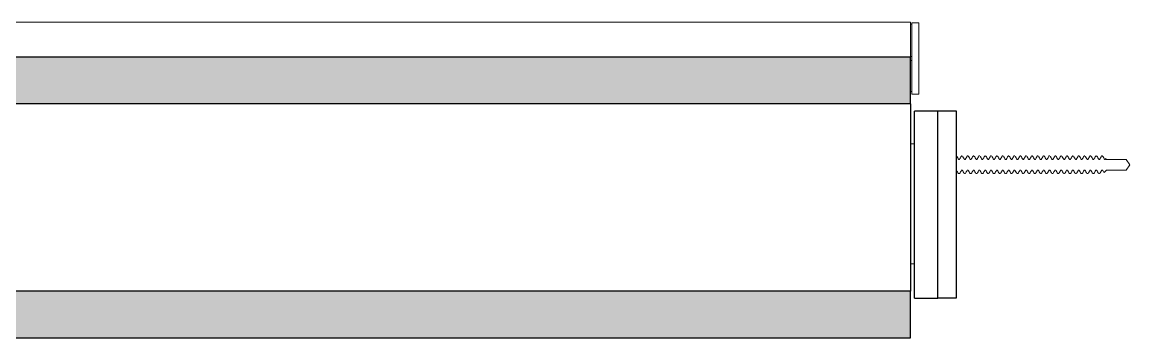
# Model space of a CAD drawing. Header units: inches. Extents: x 6.2 to 29.9, y 7.5 to 10.8.
# Drawn here: x 18.08 to 29.93, y 7.46 to 10.84 of the extents above; entities that cross this region are included whole.
import ezdxf

# ---------------------------------------------------------------- set-up
doc = ezdxf.new("R2010")
doc.units = ezdxf.units.IN
doc.header["$MEASUREMENT"] = 0
for name, color, linetype, lineweight in [('FABRIC-ROLL', 7, 'Continuous', 30), ('HEMBAR', 7, 'Continuous', 9), ('HEMBAR-ENDCAP', 7, 'Continuous', 9), ('SHADE-BRACKET', 7, 'Continuous', 30), ('SHADE-BRACKET_SCREW', 7, 'Continuous', 5), ('SUB-BRACKET', 7, 'Continuous', 18)]:
    doc.layers.add(name, color=color, linetype=linetype, lineweight=lineweight)

# ---------------------------------------------------------------- blocks, each defined once
blk = doc.blocks.new('SHADE-BRACKET-SCREW-085602')
at = {"layer": 'SHADE-BRACKET_SCREW'}
for p, q in [((28.106, 9.372), (28.096, 9.372)), ((28.135, 9.409), (28.128, 9.409)), ((28.169, 9.372), (28.158, 9.372)), ((28.198, 9.409), (28.19, 9.409)), ((28.231, 9.372), (28.221, 9.372)), ((28.26, 9.409), (28.253, 9.409)), ((28.294, 9.372), (28.283, 9.372)), ((28.323, 9.409), (28.315, 9.409)), ((28.356, 9.372), (28.346, 9.372)), ((28.385, 9.409), (28.378, 9.409)), ((28.419, 9.372), (28.408, 9.372)), ((28.448, 9.409), (28.44, 9.409)), ((28.481, 9.372), (28.471, 9.372)), ((28.51, 9.409), (28.503, 9.409)), ((28.544, 9.372), (28.533, 9.372)), ((28.573, 9.409), (28.565, 9.409)), ((28.606, 9.372), (28.596, 9.372)), ((28.635, 9.409), (28.628, 9.409)), ((28.669, 9.372), (28.658, 9.372)), ((28.698, 9.409), (28.69, 9.409)), ((28.731, 9.372), (28.721, 9.372)), ((28.76, 9.409), (28.753, 9.409)), ((28.794, 9.372), (28.783, 9.372)), ((28.823, 9.409), (28.815, 9.409)), ((28.856, 9.372), (28.846, 9.372)), ((28.885, 9.409), (28.878, 9.409)), ((28.919, 9.372), (28.908, 9.372)), ((28.948, 9.409), (28.94, 9.409)), ((28.981, 9.372), (28.971, 9.372)), ((29.01, 9.409), (29.003, 9.409)), ((29.044, 9.372), (29.033, 9.372)), ((29.073, 9.409), (29.065, 9.409)), ((29.106, 9.372), (29.096, 9.372)), ((29.135, 9.409), (29.128, 9.409)), ((29.169, 9.372), (29.158, 9.372)), ((29.198, 9.409), (29.19, 9.409)), ((29.231, 9.372), (29.221, 9.372)), ((29.26, 9.409), (29.253, 9.409)), ((29.294, 9.372), (29.283, 9.372)), ((29.323, 9.409), (29.315, 9.409)), ((29.356, 9.372), (29.346, 9.372)), ((29.385, 9.409), (29.378, 9.409)), ((29.419, 9.372), (29.408, 9.372)), ((29.448, 9.409), (29.44, 9.409)), ((29.481, 9.372), (29.471, 9.372)), ((29.51, 9.409), (29.503, 9.409)), ((29.544, 9.372), (29.533, 9.372)), ((29.573, 9.409), (29.565, 9.409)), ((29.606, 9.372), (29.596, 9.372)), ((29.635, 9.409), (29.628, 9.409)), ((29.667, 9.372), (29.658, 9.372)), ((29.665, 9.372), (29.669, 9.378)), ((29.678, 9.372), (29.671, 9.379)), ((29.887, 9.372), (29.678, 9.372)), ((29.928, 9.314), (29.887, 9.372)), ((28.074, 9.255), (28.073, 9.255)), ((28.136, 9.255), (28.125, 9.255)), ((28.199, 9.255), (28.188, 9.255)), ((28.261, 9.255), (28.25, 9.255)), ((28.324, 9.255), (28.313, 9.255)), ((28.386, 9.255), (28.375, 9.255)), ((28.449, 9.255), (28.438, 9.255)), ((28.511, 9.255), (28.5, 9.255)), ((28.574, 9.255), (28.563, 9.255)), ((28.636, 9.255), (28.625, 9.255)), ((28.699, 9.255), (28.688, 9.255)), ((28.761, 9.255), (28.75, 9.255)), ((28.824, 9.255), (28.813, 9.255)), ((28.886, 9.255), (28.875, 9.255)), ((28.949, 9.255), (28.938, 9.255)), ((29.011, 9.255), (29, 9.255)), ((29.074, 9.255), (29.063, 9.255)), ((29.136, 9.255), (29.125, 9.255)), ((29.199, 9.255), (29.188, 9.255)), ((29.261, 9.255), (29.25, 9.255)), ((29.324, 9.255), (29.313, 9.255)), ((29.386, 9.255), (29.375, 9.255)), ((29.449, 9.255), (29.438, 9.255)), ((29.511, 9.255), (29.5, 9.255)), ((29.574, 9.255), (29.563, 9.255)), ((29.636, 9.255), (29.625, 9.255)), ((29.678, 9.255), (29.652, 9.23)), ((29.678, 9.255), (29.678, 9.255)), ((29.887, 9.255), (29.678, 9.255)), ((29.928, 9.314), (29.887, 9.255)), ((29.887, 9.255), (29.887, 9.255)), ((28.104, 9.219), (28.096, 9.219)), ((28.167, 9.219), (28.159, 9.219)), ((28.229, 9.219), (28.221, 9.219)), ((28.292, 9.219), (28.284, 9.219)), ((28.354, 9.219), (28.346, 9.219)), ((28.417, 9.219), (28.409, 9.219)), ((28.479, 9.219), (28.471, 9.219)), ((28.542, 9.219), (28.534, 9.219)), ((28.604, 9.219), (28.596, 9.219)), ((28.667, 9.219), (28.659, 9.219)), ((28.729, 9.219), (28.721, 9.219)), ((28.792, 9.219), (28.784, 9.219)), ((28.854, 9.219), (28.846, 9.219)), ((28.917, 9.219), (28.909, 9.219)), ((28.979, 9.219), (28.971, 9.219)), ((29.042, 9.219), (29.034, 9.219)), ((29.104, 9.219), (29.096, 9.219)), ((29.167, 9.219), (29.159, 9.219)), ((29.229, 9.219), (29.221, 9.219)), ((29.292, 9.219), (29.284, 9.219)), ((29.354, 9.219), (29.346, 9.219)), ((29.417, 9.219), (29.409, 9.219)), ((29.479, 9.219), (29.471, 9.219)), ((29.542, 9.219), (29.534, 9.219)), ((29.604, 9.219), (29.596, 9.219))]:
    blk.add_line(p, q, dxfattribs=at)
for points in [[(28.075, 9.407), (28.082, 9.395), (28.09, 9.382), (28.097, 9.37)], [(28.105, 9.372), (28.112, 9.384), (28.119, 9.395), (28.126, 9.407)], [(28.137, 9.407), (28.145, 9.395), (28.152, 9.382), (28.16, 9.37)], [(28.167, 9.372), (28.174, 9.384), (28.181, 9.395), (28.188, 9.407)], [(28.2, 9.407), (28.207, 9.395), (28.215, 9.382), (28.222, 9.37)], [(28.23, 9.372), (28.237, 9.384), (28.244, 9.395), (28.251, 9.407)], [(28.262, 9.407), (28.27, 9.395), (28.277, 9.382), (28.285, 9.37)], [(28.292, 9.372), (28.299, 9.384), (28.306, 9.395), (28.313, 9.407)], [(28.325, 9.407), (28.332, 9.395), (28.34, 9.382), (28.347, 9.37)], [(28.355, 9.372), (28.362, 9.384), (28.369, 9.395), (28.376, 9.407)], [(28.387, 9.407), (28.395, 9.395), (28.402, 9.382), (28.41, 9.37)], [(28.417, 9.372), (28.424, 9.384), (28.431, 9.395), (28.438, 9.407)], [(28.45, 9.407), (28.457, 9.395), (28.465, 9.382), (28.472, 9.37)], [(28.48, 9.372), (28.487, 9.384), (28.494, 9.395), (28.501, 9.407)], [(28.512, 9.407), (28.52, 9.395), (28.527, 9.382), (28.535, 9.37)], [(28.542, 9.372), (28.549, 9.384), (28.556, 9.395), (28.563, 9.407)], [(28.575, 9.407), (28.582, 9.395), (28.59, 9.382), (28.597, 9.37)], [(28.605, 9.372), (28.612, 9.384), (28.619, 9.395), (28.626, 9.407)], [(28.637, 9.407), (28.645, 9.395), (28.652, 9.382), (28.66, 9.37)], [(28.667, 9.372), (28.674, 9.384), (28.681, 9.395), (28.688, 9.407)], [(28.7, 9.407), (28.707, 9.395), (28.715, 9.382), (28.722, 9.37)], [(28.73, 9.372), (28.737, 9.384), (28.744, 9.395), (28.751, 9.407)], [(28.762, 9.407), (28.77, 9.395), (28.777, 9.382), (28.785, 9.37)], [(28.792, 9.372), (28.799, 9.384), (28.806, 9.395), (28.813, 9.407)], [(28.825, 9.407), (28.832, 9.395), (28.84, 9.382), (28.847, 9.37)], [(28.855, 9.372), (28.862, 9.384), (28.869, 9.395), (28.876, 9.407)], [(28.887, 9.407), (28.895, 9.395), (28.902, 9.382), (28.91, 9.37)], [(28.917, 9.372), (28.924, 9.384), (28.931, 9.395), (28.938, 9.407)], [(28.95, 9.407), (28.957, 9.395), (28.965, 9.382), (28.972, 9.37)], [(28.98, 9.372), (28.987, 9.384), (28.994, 9.395), (29.001, 9.407)], [(29.012, 9.407), (29.02, 9.395), (29.027, 9.382), (29.035, 9.37)], [(29.042, 9.372), (29.049, 9.384), (29.056, 9.395), (29.063, 9.407)], [(29.075, 9.407), (29.082, 9.395), (29.09, 9.382), (29.097, 9.37)], [(29.105, 9.372), (29.112, 9.384), (29.119, 9.395), (29.126, 9.407)], [(29.137, 9.407), (29.145, 9.395), (29.152, 9.382), (29.16, 9.37)], [(29.167, 9.372), (29.174, 9.384), (29.181, 9.395), (29.188, 9.407)], [(29.2, 9.407), (29.207, 9.395), (29.215, 9.382), (29.222, 9.37)], [(29.23, 9.372), (29.237, 9.384), (29.244, 9.395), (29.251, 9.407)], [(29.262, 9.407), (29.27, 9.395), (29.277, 9.382), (29.285, 9.37)], [(29.292, 9.372), (29.299, 9.384), (29.306, 9.395), (29.313, 9.407)], [(29.325, 9.407), (29.332, 9.395), (29.34, 9.382), (29.347, 9.37)], [(29.355, 9.372), (29.362, 9.384), (29.369, 9.395), (29.376, 9.407)], [(29.387, 9.407), (29.395, 9.395), (29.402, 9.382), (29.41, 9.37)], [(29.417, 9.372), (29.424, 9.384), (29.431, 9.395), (29.438, 9.407)], [(29.45, 9.407), (29.457, 9.395), (29.465, 9.382), (29.472, 9.37)], [(29.48, 9.372), (29.487, 9.384), (29.494, 9.395), (29.501, 9.407)], [(29.512, 9.407), (29.52, 9.395), (29.527, 9.382), (29.535, 9.37)], [(29.542, 9.372), (29.549, 9.384), (29.556, 9.395), (29.563, 9.407)], [(29.575, 9.407), (29.582, 9.395), (29.59, 9.382), (29.597, 9.37)], [(29.605, 9.372), (29.612, 9.384), (29.619, 9.395), (29.626, 9.407)], [(29.637, 9.407), (29.645, 9.395), (29.652, 9.382), (29.66, 9.37)], [(29.671, 9.379), (29.67, 9.38), (29.669, 9.38), (29.669, 9.378)], [(28.094, 9.22), (28.087, 9.232), (28.08, 9.244), (28.073, 9.256)], [(28.127, 9.255), (28.12, 9.244), (28.113, 9.232), (28.106, 9.22)], [(28.125, 9.255), (28.125, 9.255), (28.125, 9.255), (28.125, 9.255)], [(28.157, 9.22), (28.15, 9.233), (28.142, 9.245), (28.135, 9.258)], [(28.189, 9.255), (28.182, 9.244), (28.175, 9.232), (28.169, 9.22)], [(28.188, 9.255), (28.188, 9.255), (28.188, 9.255), (28.188, 9.255)], [(28.219, 9.22), (28.212, 9.233), (28.205, 9.245), (28.197, 9.258)], [(28.252, 9.255), (28.245, 9.244), (28.238, 9.232), (28.231, 9.22)], [(28.25, 9.255), (28.25, 9.255), (28.25, 9.255), (28.25, 9.255)], [(28.282, 9.22), (28.275, 9.233), (28.267, 9.245), (28.26, 9.258)], [(28.314, 9.255), (28.307, 9.244), (28.3, 9.232), (28.294, 9.22)], [(28.313, 9.255), (28.313, 9.255), (28.313, 9.255), (28.313, 9.255)], [(28.344, 9.22), (28.337, 9.233), (28.33, 9.245), (28.322, 9.258)], [(28.377, 9.255), (28.37, 9.244), (28.363, 9.232), (28.356, 9.22)], [(28.375, 9.255), (28.375, 9.255), (28.375, 9.255), (28.375, 9.255)], [(28.407, 9.22), (28.4, 9.233), (28.392, 9.245), (28.385, 9.258)], [(28.439, 9.255), (28.432, 9.244), (28.425, 9.232), (28.419, 9.22)], [(28.438, 9.255), (28.438, 9.255), (28.438, 9.255), (28.438, 9.255)], [(28.469, 9.22), (28.462, 9.233), (28.455, 9.245), (28.447, 9.258)], [(28.502, 9.255), (28.495, 9.244), (28.488, 9.232), (28.481, 9.22)], [(28.5, 9.255), (28.5, 9.255), (28.5, 9.255), (28.5, 9.255)], [(28.532, 9.22), (28.525, 9.233), (28.517, 9.245), (28.51, 9.258)], [(28.564, 9.255), (28.557, 9.244), (28.55, 9.232), (28.544, 9.22)], [(28.563, 9.255), (28.563, 9.255), (28.563, 9.255), (28.563, 9.255)], [(28.594, 9.22), (28.587, 9.233), (28.58, 9.245), (28.572, 9.258)], [(28.627, 9.255), (28.62, 9.244), (28.613, 9.232), (28.606, 9.22)], [(28.625, 9.255), (28.625, 9.255), (28.625, 9.255), (28.625, 9.255)], [(28.657, 9.22), (28.65, 9.233), (28.642, 9.245), (28.635, 9.258)], [(28.689, 9.255), (28.682, 9.244), (28.675, 9.232), (28.669, 9.22)], [(28.688, 9.255), (28.688, 9.255), (28.688, 9.255), (28.688, 9.255)], [(28.719, 9.22), (28.712, 9.233), (28.705, 9.245), (28.697, 9.258)], [(28.752, 9.255), (28.745, 9.244), (28.738, 9.232), (28.731, 9.22)], [(28.75, 9.255), (28.75, 9.255), (28.75, 9.255), (28.75, 9.255)], [(28.782, 9.22), (28.775, 9.233), (28.767, 9.245), (28.76, 9.258)], [(28.814, 9.255), (28.807, 9.244), (28.8, 9.232), (28.794, 9.22)], [(28.813, 9.255), (28.813, 9.255), (28.813, 9.255), (28.813, 9.255)], [(28.844, 9.22), (28.837, 9.233), (28.83, 9.245), (28.822, 9.258)], [(28.877, 9.255), (28.87, 9.244), (28.863, 9.232), (28.856, 9.22)], [(28.875, 9.255), (28.875, 9.255), (28.875, 9.255), (28.875, 9.255)], [(28.907, 9.22), (28.9, 9.233), (28.892, 9.245), (28.885, 9.258)], [(28.939, 9.255), (28.932, 9.244), (28.925, 9.232), (28.919, 9.22)], [(28.938, 9.255), (28.938, 9.255), (28.938, 9.255), (28.938, 9.255)], [(28.969, 9.22), (28.962, 9.233), (28.955, 9.245), (28.947, 9.258)], [(29.002, 9.255), (28.995, 9.244), (28.988, 9.232), (28.981, 9.22)], [(29, 9.255), (29, 9.255), (29, 9.255), (29, 9.255)], [(29.032, 9.22), (29.025, 9.233), (29.017, 9.245), (29.01, 9.258)], [(29.064, 9.255), (29.057, 9.244), (29.05, 9.232), (29.044, 9.22)], [(29.063, 9.255), (29.063, 9.255), (29.063, 9.255), (29.063, 9.255)], [(29.094, 9.22), (29.087, 9.233), (29.08, 9.245), (29.072, 9.258)], [(29.127, 9.255), (29.12, 9.244), (29.113, 9.232), (29.106, 9.22)], [(29.125, 9.255), (29.125, 9.255), (29.125, 9.255), (29.125, 9.255)], [(29.157, 9.22), (29.15, 9.233), (29.142, 9.245), (29.135, 9.258)], [(29.189, 9.255), (29.182, 9.244), (29.175, 9.232), (29.169, 9.22)], [(29.188, 9.255), (29.188, 9.255), (29.188, 9.255), (29.188, 9.255)], [(29.219, 9.22), (29.212, 9.233), (29.205, 9.245), (29.197, 9.258)], [(29.252, 9.255), (29.245, 9.244), (29.238, 9.232), (29.231, 9.22)], [(29.25, 9.255), (29.25, 9.255), (29.25, 9.255), (29.25, 9.255)], [(29.282, 9.22), (29.275, 9.233), (29.267, 9.245), (29.26, 9.258)], [(29.314, 9.255), (29.307, 9.244), (29.3, 9.232), (29.294, 9.22)], [(29.313, 9.255), (29.313, 9.255), (29.313, 9.255), (29.313, 9.255)], [(29.344, 9.22), (29.337, 9.233), (29.33, 9.245), (29.322, 9.258)], [(29.377, 9.255), (29.37, 9.244), (29.363, 9.232), (29.356, 9.22)], [(29.375, 9.255), (29.375, 9.255), (29.375, 9.255), (29.375, 9.255)], [(29.407, 9.22), (29.4, 9.233), (29.392, 9.245), (29.385, 9.258)], [(29.439, 9.255), (29.432, 9.244), (29.425, 9.232), (29.419, 9.22)], [(29.438, 9.255), (29.438, 9.255), (29.438, 9.255), (29.438, 9.255)], [(29.469, 9.22), (29.462, 9.233), (29.455, 9.245), (29.447, 9.258)], [(29.502, 9.255), (29.495, 9.244), (29.488, 9.232), (29.481, 9.22)], [(29.5, 9.255), (29.5, 9.255), (29.5, 9.255), (29.5, 9.255)], [(29.532, 9.22), (29.525, 9.233), (29.517, 9.245), (29.51, 9.258)], [(29.564, 9.255), (29.557, 9.244), (29.55, 9.232), (29.544, 9.22)], [(29.563, 9.255), (29.563, 9.255), (29.563, 9.255), (29.563, 9.255)], [(29.594, 9.22), (29.587, 9.233), (29.58, 9.245), (29.572, 9.258)], [(29.627, 9.255), (29.62, 9.244), (29.613, 9.232), (29.606, 9.22)], [(29.625, 9.255), (29.625, 9.255), (29.625, 9.255), (29.625, 9.255)], [(29.651, 9.23), (29.646, 9.239), (29.64, 9.249), (29.635, 9.258)], [(29.652, 9.23), (29.652, 9.23), (29.652, 9.23), (29.652, 9.23)]]:
    blk.add_open_spline(points, degree=3, dxfattribs=at)
for points, knots in [([(28.126, 9.407), (28.126, 9.407), (28.126, 9.407), (28.126, 9.408), (28.127, 9.409), (28.127, 9.409)], [-0.03776749, -0.03776749, -0.03776749, -0.03776749, -0.03656142, -0.03656142, 0, 0, 0, 0]), ([(28.188, 9.407), (28.188, 9.407), (28.188, 9.407), (28.189, 9.408), (28.189, 9.409), (28.19, 9.409)], [-0.03776749, -0.03776749, -0.03776749, -0.03776749, -0.03656142, -0.03656142, 0, 0, 0, 0]), ([(28.251, 9.407), (28.251, 9.407), (28.251, 9.407), (28.251, 9.408), (28.252, 9.409), (28.252, 9.409)], [-0.03776749, -0.03776749, -0.03776749, -0.03776749, -0.03656142, -0.03656142, 0, 0, 0, 0]), ([(28.313, 9.407), (28.313, 9.407), (28.313, 9.407), (28.314, 9.408), (28.314, 9.409), (28.315, 9.409)], [-0.03776749, -0.03776749, -0.03776749, -0.03776749, -0.03656142, -0.03656142, 0, 0, 0, 0]), ([(28.376, 9.407), (28.376, 9.407), (28.376, 9.407), (28.376, 9.408), (28.377, 9.409), (28.377, 9.409)], [-0.03776749, -0.03776749, -0.03776749, -0.03776749, -0.03656142, -0.03656142, 0, 0, 0, 0]), ([(28.438, 9.407), (28.438, 9.407), (28.438, 9.407), (28.439, 9.408), (28.439, 9.409), (28.44, 9.409)], [-0.03776749, -0.03776749, -0.03776749, -0.03776749, -0.03656142, -0.03656142, 0, 0, 0, 0]), ([(28.501, 9.407), (28.501, 9.407), (28.501, 9.407), (28.501, 9.408), (28.502, 9.409), (28.502, 9.409)], [-0.03776749, -0.03776749, -0.03776749, -0.03776749, -0.03656142, -0.03656142, 0, 0, 0, 0]), ([(28.563, 9.407), (28.563, 9.407), (28.563, 9.407), (28.564, 9.408), (28.564, 9.409), (28.565, 9.409)], [-0.03776749, -0.03776749, -0.03776749, -0.03776749, -0.03656142, -0.03656142, 0, 0, 0, 0]), ([(28.626, 9.407), (28.626, 9.407), (28.626, 9.407), (28.626, 9.408), (28.627, 9.409), (28.627, 9.409)], [-0.03776749, -0.03776749, -0.03776749, -0.03776749, -0.03656142, -0.03656142, 0, 0, 0, 0]), ([(28.688, 9.407), (28.688, 9.407), (28.688, 9.407), (28.689, 9.408), (28.689, 9.409), (28.69, 9.409)], [-0.03776749, -0.03776749, -0.03776749, -0.03776749, -0.03656142, -0.03656142, 0, 0, 0, 0]), ([(28.751, 9.407), (28.751, 9.407), (28.751, 9.407), (28.751, 9.408), (28.752, 9.409), (28.752, 9.409)], [-0.03776749, -0.03776749, -0.03776749, -0.03776749, -0.03656142, -0.03656142, 0, 0, 0, 0]), ([(28.813, 9.407), (28.813, 9.407), (28.813, 9.407), (28.814, 9.408), (28.814, 9.409), (28.815, 9.409)], [-0.03776749, -0.03776749, -0.03776749, -0.03776749, -0.03656142, -0.03656142, 0, 0, 0, 0]), ([(28.876, 9.407), (28.876, 9.407), (28.876, 9.407), (28.876, 9.408), (28.877, 9.409), (28.877, 9.409)], [-0.03776749, -0.03776749, -0.03776749, -0.03776749, -0.03656142, -0.03656142, 0, 0, 0, 0]), ([(28.938, 9.407), (28.938, 9.407), (28.938, 9.407), (28.939, 9.408), (28.939, 9.409), (28.94, 9.409)], [-0.03776749, -0.03776749, -0.03776749, -0.03776749, -0.03656142, -0.03656142, 0, 0, 0, 0]), ([(29.001, 9.407), (29.001, 9.407), (29.001, 9.407), (29.001, 9.408), (29.002, 9.409), (29.002, 9.409)], [-0.03776749, -0.03776749, -0.03776749, -0.03776749, -0.03656142, -0.03656142, 0, 0, 0, 0]), ([(29.063, 9.407), (29.063, 9.407), (29.063, 9.407), (29.064, 9.408), (29.064, 9.409), (29.065, 9.409)], [-0.03776749, -0.03776749, -0.03776749, -0.03776749, -0.03656142, -0.03656142, 0, 0, 0, 0]), ([(29.126, 9.407), (29.126, 9.407), (29.126, 9.407), (29.126, 9.408), (29.127, 9.409), (29.127, 9.409)], [-0.03776749, -0.03776749, -0.03776749, -0.03776749, -0.03656142, -0.03656142, 0, 0, 0, 0]), ([(29.188, 9.407), (29.188, 9.407), (29.188, 9.407), (29.189, 9.408), (29.189, 9.409), (29.19, 9.409)], [-0.03776749, -0.03776749, -0.03776749, -0.03776749, -0.03656142, -0.03656142, 0, 0, 0, 0]), ([(29.251, 9.407), (29.251, 9.407), (29.251, 9.407), (29.251, 9.408), (29.252, 9.409), (29.252, 9.409)], [-0.03776749, -0.03776749, -0.03776749, -0.03776749, -0.03656142, -0.03656142, 0, 0, 0, 0]), ([(29.313, 9.407), (29.313, 9.407), (29.313, 9.407), (29.314, 9.408), (29.314, 9.409), (29.315, 9.409)], [-0.03776749, -0.03776749, -0.03776749, -0.03776749, -0.03656142, -0.03656142, 0, 0, 0, 0]), ([(29.376, 9.407), (29.376, 9.407), (29.376, 9.407), (29.376, 9.408), (29.377, 9.409), (29.377, 9.409)], [-0.03776749, -0.03776749, -0.03776749, -0.03776749, -0.03656142, -0.03656142, 0, 0, 0, 0]), ([(29.438, 9.407), (29.438, 9.407), (29.438, 9.407), (29.439, 9.408), (29.439, 9.409), (29.44, 9.409)], [-0.03776749, -0.03776749, -0.03776749, -0.03776749, -0.03656142, -0.03656142, 0, 0, 0, 0]), ([(29.501, 9.407), (29.501, 9.407), (29.501, 9.407), (29.501, 9.408), (29.502, 9.409), (29.502, 9.409)], [-0.03776749, -0.03776749, -0.03776749, -0.03776749, -0.03656142, -0.03656142, 0, 0, 0, 0]), ([(29.563, 9.407), (29.563, 9.407), (29.563, 9.407), (29.564, 9.408), (29.564, 9.409), (29.565, 9.409)], [-0.03776749, -0.03776749, -0.03776749, -0.03776749, -0.03656142, -0.03656142, 0, 0, 0, 0]), ([(29.626, 9.407), (29.626, 9.407), (29.626, 9.407), (29.626, 9.408), (29.627, 9.409), (29.627, 9.409)], [-0.03776749, -0.03776749, -0.03776749, -0.03776749, -0.03656143, -0.03656143, 0, 0, 0, 0])]:
    blk.add_open_spline(points, degree=3, knots=knots, dxfattribs=at)
blk = doc.blocks.new('FABRIC-ROLL-085602')
at = {"layer": 'FABRIC-ROLL', "transparency": 33554559, "extrusion": (0, 0, -1)}
h = blk.add_hatch(color=254, dxfattribs=at)
h.paths.add_polyline_path([(-27.58, 7.964), (-27.58, 7.464), (-8.58, 7.464), (-8.58, 7.964)])
h.paths.add_polyline_path([(-27.58, 10.464), (-27.58, 9.964), (-8.58, 9.964), (-8.58, 10.464)])
at = {"layer": 'FABRIC-ROLL', "lineweight": 0}
for p, q in [((27.58, 10.464), (8.58, 10.464)), ((8.58, 7.464), (8.58, 10.464)), ((27.58, 10.464), (8.58, 10.464)), ((8.58, 7.464), (8.58, 10.464)), ((27.58, 7.464), (27.58, 10.464)), ((27.58, 7.464), (27.58, 10.464)), ((8.58, 7.464), (27.58, 7.464))]:
    blk.add_line(p, q, dxfattribs=at)
at = {"layer": 'FABRIC-ROLL', "extrusion": (0, 1, 0)}
for p, q in [((27.58, 10.464), (8.58, 10.464)), ((8.58, 10.464), (8.58, 9.964)), ((27.58, 9.964), (27.58, 10.464)), ((27.58, 9.964), (8.58, 9.964)), ((8.58, 9.964), (8.58, 7.964)), ((27.58, 9.964), (27.58, 7.964)), ((27.58, 7.964), (8.58, 7.964)), ((8.58, 7.964), (8.58, 7.464)), ((27.58, 7.464), (27.58, 7.964)), ((8.58, 7.464), (27.58, 7.464))]:
    blk.add_line(p, q, dxfattribs=at)
at = {"layer": 'FABRIC-ROLL', "extrusion": (0, 0, -1)}
for p, q in [((27.58, 10.464), (8.58, 10.464)), ((27.58, 9.964), (8.58, 9.964)), ((27.58, 7.964), (8.58, 7.964)), ((8.58, 7.464), (27.58, 7.464))]:
    blk.add_line(p, q, dxfattribs=at)
blk = doc.blocks.new('HEMBAR-085602')
at = {"layer": 'HEMBAR'}
for p, q in [((8.58, 10.839), (8.58, 10.828)), ((27.58, 10.839), (8.58, 10.839)), ((8.58, 10.488), (8.58, 10.828)), ((27.58, 10.839), (27.58, 10.828)), ((27.58, 10.488), (27.58, 10.828)), ((27.58, 10.488), (27.58, 10.464))]:
    blk.add_line(p, q, dxfattribs=at)
blk = doc.blocks.new('HEMBAR-ENDCAP-085602')
at = {"layer": 'HEMBAR-ENDCAP'}
for p, q in [((8.49, 10.833), (8.49, 10.826)), ((8.49, 10.833), (8.565, 10.833)), ((8.49, 10.482), (8.49, 10.826)), ((8.565, 10.833), (8.565, 10.826)), ((8.565, 10.482), (8.565, 10.826)), ((8.58, 10.818), (8.565, 10.818)), ((27.595, 10.818), (27.58, 10.818)), ((27.67, 10.833), (27.595, 10.833)), ((27.595, 10.833), (27.595, 10.826)), ((27.595, 10.482), (27.595, 10.826)), ((27.67, 10.833), (27.67, 10.826)), ((27.67, 10.482), (27.67, 10.826)), ((8.49, 10.482), (8.49, 10.473)), ((8.49, 10.429), (8.49, 10.473)), ((8.565, 10.482), (8.565, 10.473)), ((8.565, 10.429), (8.565, 10.473)), ((8.565, 10.473), (8.58, 10.473)), ((27.595, 10.473), (27.58, 10.473)), ((27.595, 10.482), (27.595, 10.473)), ((27.595, 10.429), (27.595, 10.473)), ((27.67, 10.482), (27.67, 10.473)), ((27.67, 10.429), (27.67, 10.473)), ((8.49, 10.429), (8.49, 10.42)), ((8.49, 10.076), (8.49, 10.42)), ((8.565, 10.429), (8.565, 10.42)), ((8.565, 10.429), (8.58, 10.429)), ((8.565, 10.076), (8.565, 10.42)), ((27.595, 10.429), (27.58, 10.429)), ((27.595, 10.429), (27.595, 10.42)), ((27.595, 10.076), (27.595, 10.42)), ((27.67, 10.429), (27.67, 10.42)), ((27.67, 10.076), (27.67, 10.42)), ((8.49, 10.076), (8.49, 10.069)), ((8.565, 10.098), (8.58, 10.098)), ((8.565, 10.076), (8.565, 10.069)), ((27.595, 10.098), (27.58, 10.098)), ((27.595, 10.076), (27.595, 10.069)), ((27.67, 10.076), (27.67, 10.069)), ((8.49, 10.069), (8.565, 10.069)), ((27.67, 10.069), (27.595, 10.069))]:
    blk.add_line(p, q, dxfattribs=at)
blk = doc.blocks.new('SHADE-BRACKET-085602')
at = {"layer": 'SHADE-BRACKET'}
for p, q in [((8.281, 9.898), (8.081, 9.898)), ((8.081, 7.898), (8.081, 9.898)), ((8.281, 7.898), (8.281, 9.898)), ((8.376, 9.898), (8.291, 9.898)), ((8.531, 9.898), (8.376, 9.898)), ((8.531, 7.898), (8.531, 9.898)), ((28.073, 9.887), (27.623, 9.887)), ((27.623, 7.887), (27.623, 9.887)), ((27.873, 7.887), (27.873, 9.887)), ((28.073, 7.887), (28.073, 9.887)), ((8.083, 7.898), (8.279, 7.898)), ((8.281, 7.898), (8.531, 7.898)), ((27.623, 7.887), (27.873, 7.887)), ((28.071, 7.887), (27.875, 7.887))]:
    blk.add_line(p, q, dxfattribs=at)
blk = doc.blocks.new('SUB-BRACKET-085602')
at = {"layer": 'SUB-BRACKET'}
for p, q in [((8.531, 9.538), (8.58, 9.538)), ((27.58, 9.538), (27.623, 9.538)), ((8.531, 8.254), (8.58, 8.254)), ((27.58, 8.254), (27.623, 8.254))]:
    blk.add_line(p, q, dxfattribs=at)
blk = doc.blocks.new('ROLL-085602')
at = {"layer": 'FABRIC-ROLL'}
blk.add_blockref('FABRIC-ROLL-085602', (0, 0), dxfattribs=at)
at = {"layer": 'HEMBAR'}
blk.add_blockref('HEMBAR-085602', (0, 0), dxfattribs=at)
at = {"layer": 'HEMBAR-ENDCAP'}
blk.add_blockref('HEMBAR-ENDCAP-085602', (0, 0), dxfattribs=at)
at = {"layer": 'SHADE-BRACKET'}
blk.add_blockref('SHADE-BRACKET-085602', (0, 0), dxfattribs=at)
at = {"layer": 'SUB-BRACKET'}
blk.add_blockref('SUB-BRACKET-085602', (0, 0), dxfattribs=at)
blk = doc.blocks.new('SYSTEM-085602')
at = {"layer": 'FABRIC-ROLL'}
blk.add_blockref('ROLL-085602', (0, 0), dxfattribs=at)
at = {"layer": 'SHADE-BRACKET_SCREW'}
blk.add_blockref('SHADE-BRACKET-SCREW-085602', (0, 0), dxfattribs=at)

msp = doc.modelspace()

# ---------------------------------------------------------------- block references
at = {"layer": 'SHADE-BRACKET'}
msp.add_blockref('SYSTEM-085602', (0, 0), dxfattribs=at)

doc.saveas('drawing.dxf')
